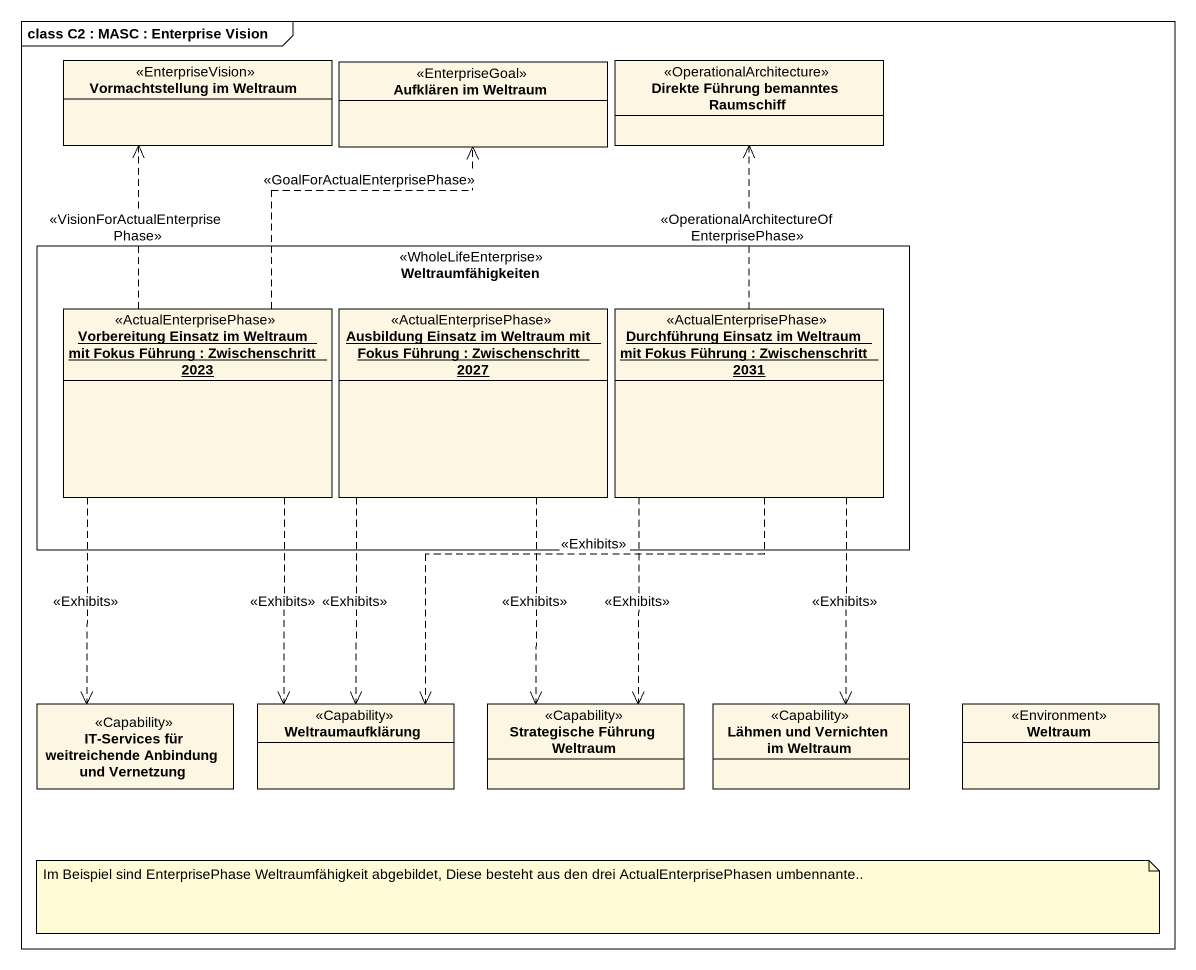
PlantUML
@startuml
mainframe class C2 : MASC : Enterprise Vision
hide circle
hide empty members
class "Vormachtstellung im Weltraum" as Vormachtstellung_im_Weltraum <<EnterpriseVision>>
class "Aufklären im Weltraum" as Aufklären_im_Weltraum <<EnterpriseGoal>>
class "Direkte Führung bemanntes Raumschiff" as Direkte_Führung_bemanntes <<OperationalArchitecture>>
rectangle Weltraumfähigkeiten <<WholeLifeEnterprise>> {
  object "Vorbereitung Einsatz im Weltraum mit Fokus Führung : Zwischenschritt 2023" as Vorbereitung_Einsatz_im <<ActualEnterprisePhase>>
  object "Ausbildung Einsatz im Weltraum mit Fokus Führung : Zwischenschritt 2027" as Ausbildung_Einsatz_im <<ActualEnterprisePhase>>
  object "Durchführung Einsatz im Weltraum mit Fokus Führung : Zwischenschritt 2031" as Durchführung_Einsatz_im <<ActualEnterprisePhase>>
}
class "IT-Services für weitreichende Anbindung und Vernetzung" as IT_Services_für <<Capability>>
class Weltraumaufklärung <<Capability>>
class "Strategische Führung Weltraum" as Strategische_Führung <<Capability>>
class "Lähmen und Vernichten im Weltraum" as Lähmen_und_Vernichten_im <<Capability>>
class Weltraum <<Environment>>
Vorbereitung_Einsatz_im .up.> Vormachtstellung_im_Weltraum : <<VisionForActualEnterprisePhase>>
Vorbereitung_Einsatz_im .up.> Aufklären_im_Weltraum : <<GoalForActualEnterprisePhase>>
Vorbereitung_Einsatz_im ..> IT_Services_für : <<Exhibits>>
Vorbereitung_Einsatz_im ..> Weltraumaufklärung : <<Exhibits>>
Ausbildung_Einsatz_im ..> Weltraumaufklärung : <<Exhibits>>
Ausbildung_Einsatz_im ..> Strategische_Führung : <<Exhibits>>
Durchführung_Einsatz_im .up.> Direkte_Führung_bemanntes : <<OperationalArchitectureOfEnterprisePhase>>
Durchführung_Einsatz_im ..> Weltraumaufklärung : <<Exhibits>>
Durchführung_Einsatz_im ..> Strategische_Führung : <<Exhibits>>
Durchführung_Einsatz_im ..> Lähmen_und_Vernichten_im : <<Exhibits>>
note as N1
  Im Beispiel sind EnterprisePhase Weltraumfähigkeit abgebildet, Diese besteht aus den drei ActualEnterprisePhasen umbennante..
end note
@enduml
